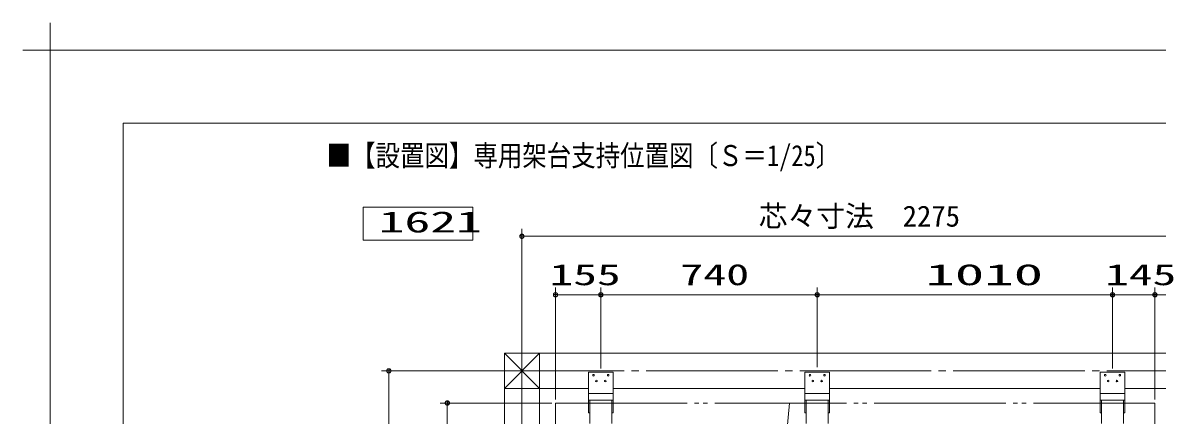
# Model space of a CAD drawing. Units: millimetres on the paper, scale 1:25. Extents: x -305 to 305, y -152 to 152.
# Drawn here: x -304.8 to -149.6, y 98.6 to 152.3 of the extents above; entities that cross this region are included whole.
import ezdxf
from ezdxf.enums import TextEntityAlignment as Align

# ---------------------------------------------------------------- set-up
doc = ezdxf.new("R2010")
doc.units = ezdxf.units.MM
doc.linetypes.add('LONG_CHAIN', pattern=[21, 18, -1, 1, -1])
doc.linetypes.add('LONG_DOUBLE_CHAIN', pattern=[21.8, 18, -1, 0.6, -0.6, 0.6, -1])
doc.layers.add('0-0_PV', color=7, linetype='Continuous')
for name, color, linetype, lineweight in [('0-1_RV', 7, 'LONG_DOUBLE_CHAIN', 9), ('0-2_0', 7, 'Continuous', 9), ('0-4_1図面枠', 7, 'Continuous', 9), ('0-5_図面枠', 3, 'Continuous', 9), ('0-6_DEFPOINTS', 7, 'Continuous', 9)]:
    doc.layers.add(name, color=color, linetype=linetype, lineweight=lineweight)
doc.styles.add('ＭＳ ゴシック', font='')
doc.styles.get('ＭＳ ゴシック').set_extended_font_data('MS Gothic')

# ---------------------------------------------------------------- blocks, each defined once
blk = doc.blocks.new('_DOTSMALL')
at = {"layer": '0-2_0'}
for p, q in [((0.0746, 0.1), (-0.0746, 0.1)), ((0.1223, -0.0248), (-0.1223, -0.0248))]:
    blk.add_line(p, q, dxfattribs=at)
for points in [[(0.125, 0), (0.124, 0.0157), (0.1211, 0.0311), (0.1162, 0.046), (0.1095, 0.0602), (0.1011, 0.0735), (0.0911, 0.0856), (0.0797, 0.0963), (0.067, 0.1055), (0.0532, 0.1131), (0.0386, 0.1189), (0.0234, 0.1228), (0.0078, 0.1248), (-0.0078, 0.1248), (-0.0234, 0.1228), (-0.0386, 0.1189), (-0.0532, 0.1131), (-0.067, 0.1055), (-0.0797, 0.0963), (-0.0911, 0.0856), (-0.1011, 0.0735), (-0.1095, 0.0602), (-0.1162, 0.046), (-0.1211, 0.0311), (-0.124, 0.0157), (-0.125, 0), (0, 0)], [(-0.125, 0), (-0.124, -0.0157), (-0.1211, -0.0311), (-0.1162, -0.046), (-0.1095, -0.0602), (-0.1011, -0.0735), (-0.0911, -0.0856), (-0.0797, -0.0963), (-0.067, -0.1055), (-0.0532, -0.1131), (-0.0386, -0.1189), (-0.0234, -0.1228), (-0.0078, -0.1248), (0.0078, -0.1248), (0.0234, -0.1228), (0.0386, -0.1189), (0.0532, -0.1131), (0.067, -0.1055), (0.0797, -0.0963), (0.0911, -0.0856), (0.1011, -0.0735), (0.1095, -0.0602), (0.1162, -0.046), (0.1211, -0.0311), (0.124, -0.0157), (0.125, 0), (0, 0)]]:
    blk.add_lwpolyline(points, close=True, dxfattribs=at)
blk = doc.blocks.new('グループ-6')
at = {"layer": '0-4_1図面枠'}
for p, q in [((-4200, 2895), (-4200, 3045)), ((-4275, 2970), (-4125, 2970))]:
    blk.add_line(p, q, dxfattribs=at)

msp = doc.modelspace()

# ---------------------------------------------------------------- linework, layer by layer
at = {"layer": '0-1_RV', "linetype": 'Continuous'}
for p, q in [((-258.175, 127.009), (-258.175, 122.513)), ((-258.175, 127.009), (-243.175, 127.009)), ((-243.175, 127.009), (-243.175, 122.513)), ((-236.478, 105.146), (-236.478, 124.046)), ((-236.478, 123.046), (-145.478, 123.046)), ((-258.175, 122.513), (-243.175, 122.513)), ((-231.878, 100.746), (-231.878, 116.046)), ((-231.878, 115.046), (-225.678, 115.046)), ((-225.678, 104.946), (-225.678, 116.046)), ((-225.678, 105.146), (-225.678, 116.046)), ((-225.678, 115.046), (-196.078, 115.046)), ((-196.078, 105.146), (-196.078, 116.046)), ((-196.078, 115.046), (-155.678, 115.046)), ((-155.678, 105.146), (-155.678, 116.046)), ((-155.678, 104.946), (-155.678, 116.046)), ((-155.678, 115.046), (-149.878, 115.046)), ((-149.878, 100.746), (-149.878, 116.046)), ((-238.878, 102.246), (-234.078, 107.046)), ((-234.078, 102.246), (-238.878, 107.046)), ((-238.878, 107.046), (-238.878, 29.446)), ((-238.878, 107.046), (-143.078, 107.046)), ((-234.078, 107.046), (-234.078, 29.446)), ((-236.778, 104.646), (-255.678, 104.646)), ((-254.678, 31.846), (-254.678, 104.646)), ((-223.978, 104.446), (-223.978, 98.886)), ((-194.378, 104.446), (-194.378, 98.886)), ((-153.978, 104.446), (-153.978, 98.886)), ((-238.878, 102.246), (-227.378, 102.246)), ((-223.978, 101.566), (-227.378, 101.566)), ((-223.978, 102.246), (-197.778, 102.246)), ((-194.378, 101.566), (-197.778, 101.566)), ((-194.378, 102.246), (-157.378, 102.246)), ((-153.978, 101.566), (-157.378, 101.566)), ((-153.978, 102.246), (-143.078, 102.246)), ((-232.378, 100.246), (-247.678, 100.246)), ((-246.678, 36.246), (-246.678, 100.246)), ((-223.978, 100.646), (-227.378, 100.646)), ((-227.178, 100.646), (-227.178, 97.446)), ((-224.178, 100.646), (-224.178, 97.446)), ((-194.378, 100.646), (-197.778, 100.646)), ((-197.578, 100.646), (-197.578, 97.446)), ((-194.578, 100.646), (-194.578, 97.446)), ((-153.978, 100.646), (-157.378, 100.646)), ((-157.178, 100.646), (-157.178, 97.446)), ((-154.178, 100.646), (-154.178, 97.446)), ((-227.178, 98.886), (-227.378, 98.886)), ((-223.978, 98.886), (-224.178, 98.886)), ((-197.578, 98.886), (-197.778, 98.886)), ((-194.378, 98.886), (-194.578, 98.886)), ((-157.178, 98.886), (-157.378, 98.886)), ((-153.978, 98.886), (-154.178, 98.886))]:
    msp.add_line(p, q, dxfattribs=at)
at = {"layer": '0-1_RV', "linetype": 'LONG_CHAIN'}
for p, q in [((-236.478, 108.646), (-236.478, 27.846)), ((-240.478, 104.646), (-141.478, 104.646))]:
    msp.add_line(p, q, dxfattribs=at)
at = {"layer": '0-1_RV'}
msp.add_line((-231.878, 100.246), (-231.878, 36.246), dxfattribs=at)
at = {"layer": '0-1_RV', "linetype": 'Continuous'}
for points in [[(-223.978, 104.446), (-227.378, 104.446), (-227.378, 98.886)], [(-194.378, 104.446), (-197.778, 104.446), (-197.778, 98.886)], [(-153.978, 104.446), (-157.378, 104.446), (-157.378, 98.886)]]:
    msp.add_lwpolyline(points, dxfattribs=at)
at = {"layer": '0-1_RV'}
msp.add_lwpolyline([(-231.878, 100.246), (-149.878, 100.246), (-149.878, 36.246)], dxfattribs=at)
at = {"layer": '0-1_RV', "linetype": 'Continuous'}
for centre in [(-226.678, 104.046), (-224.678, 104.046), (-197.078, 104.046), (-195.078, 104.046), (-156.678, 104.046), (-154.678, 104.046), (-226.278, 103.246), (-225.078, 103.246), (-196.678, 103.246), (-195.478, 103.246), (-156.278, 103.246), (-155.078, 103.246)]:
    msp.add_circle(centre, 0.11, dxfattribs=at)
at = {"layer": '0-1_RV'}
msp.add_arc((119.322, 68.246), 320.8, 174.27519, 180, dxfattribs=at)
at = {"layer": '0-2_0'}
for p, q in [((-149.878, 115.046), (-147.878, 115.046)), ((-149.878, 100.746), (-149.878, 115.046))]:
    msp.add_line(p, q, dxfattribs=at)
at = {"layer": '0-5_図面枠'}
msp.add_lwpolyline([(-291.017, -138.498), (108.983, -138.498), (108.983, 138.502), (-291.017, 138.502)], close=True, dxfattribs=at)
at = {"layer": '0-6_DEFPOINTS'}
for p in [(118.983, 148.502), (-301.017, -148.498)]:
    msp.add_line(p, (-301.017, 148.502), dxfattribs=at)

# ---------------------------------------------------------------- block references
at = {"layer": '0-1_RV', "xscale": 2.32, "yscale": 2.32}
for p, rotation in [((-236.478, 123.046), 180), ((-231.878, 115.046), 180), ((-225.678, 115.046), 180), ((-196.078, 115.046), 180), ((-155.678, 115.046), 180), ((-254.678, 104.646), 90), ((-246.678, 100.246), 90)]:
    msp.add_blockref('_DOTSMALL', p, dxfattribs=dict(at, rotation=rotation))
for p in [(-225.678, 115.046), (-196.078, 115.046), (-155.678, 115.046), (-149.878, 115.046)]:
    msp.add_blockref('_DOTSMALL', p, dxfattribs=at)
at = {"layer": '0-2_0', "xscale": 2.32, "yscale": 2.32, "rotation": 180}
msp.add_blockref('_DOTSMALL', (-149.878, 115.046), dxfattribs=at)
at = {"layer": '0-4_1図面枠', "xscale": 0.05, "yscale": 0.05}
msp.add_blockref('グループ-6', (-91.017, 0.002), dxfattribs=at)
msp.add_blockref('グループ-6', (-91.017, 0.002), dxfattribs=at)

# ---------------------------------------------------------------- texts
at = {"layer": '0-0_PV', "style": 'ＭＳ ゴシック', "width": 0.85}
msp.add_text('■【設置図】専用架台支持位置図〔Ｓ＝1/25〕', height=2.886, dxfattribs=at).set_placement((-263.187, 131.775), align=Align.BOTTOM_LEFT)
at = {"layer": '0-1_RV', "style": 'ＭＳ ゴシック'}
msp.add_text('芯々寸法\u30002275', height=2.886, dxfattribs=at).set_placement((-204.078, 123.491), align=Align.BOTTOM_LEFT)
for s, height, width, p in [('1621', 2.886, 1.8, (-256.075, 122.705)), ('155', 2.889, 1.65, (-232.689, 115.491)), ('740', 2.889, 1.6, (-214.815, 115.491)), ('1010', 2.886, 2.05, (-181.278, 115.491)), ('145', 2.889, 1.65, (-156.689, 115.491))]:
    msp.add_text(s, height=height, dxfattribs=dict(at, width=width)).set_placement(p, align=Align.BOTTOM_LEFT)

doc.saveas('drawing.dxf')
